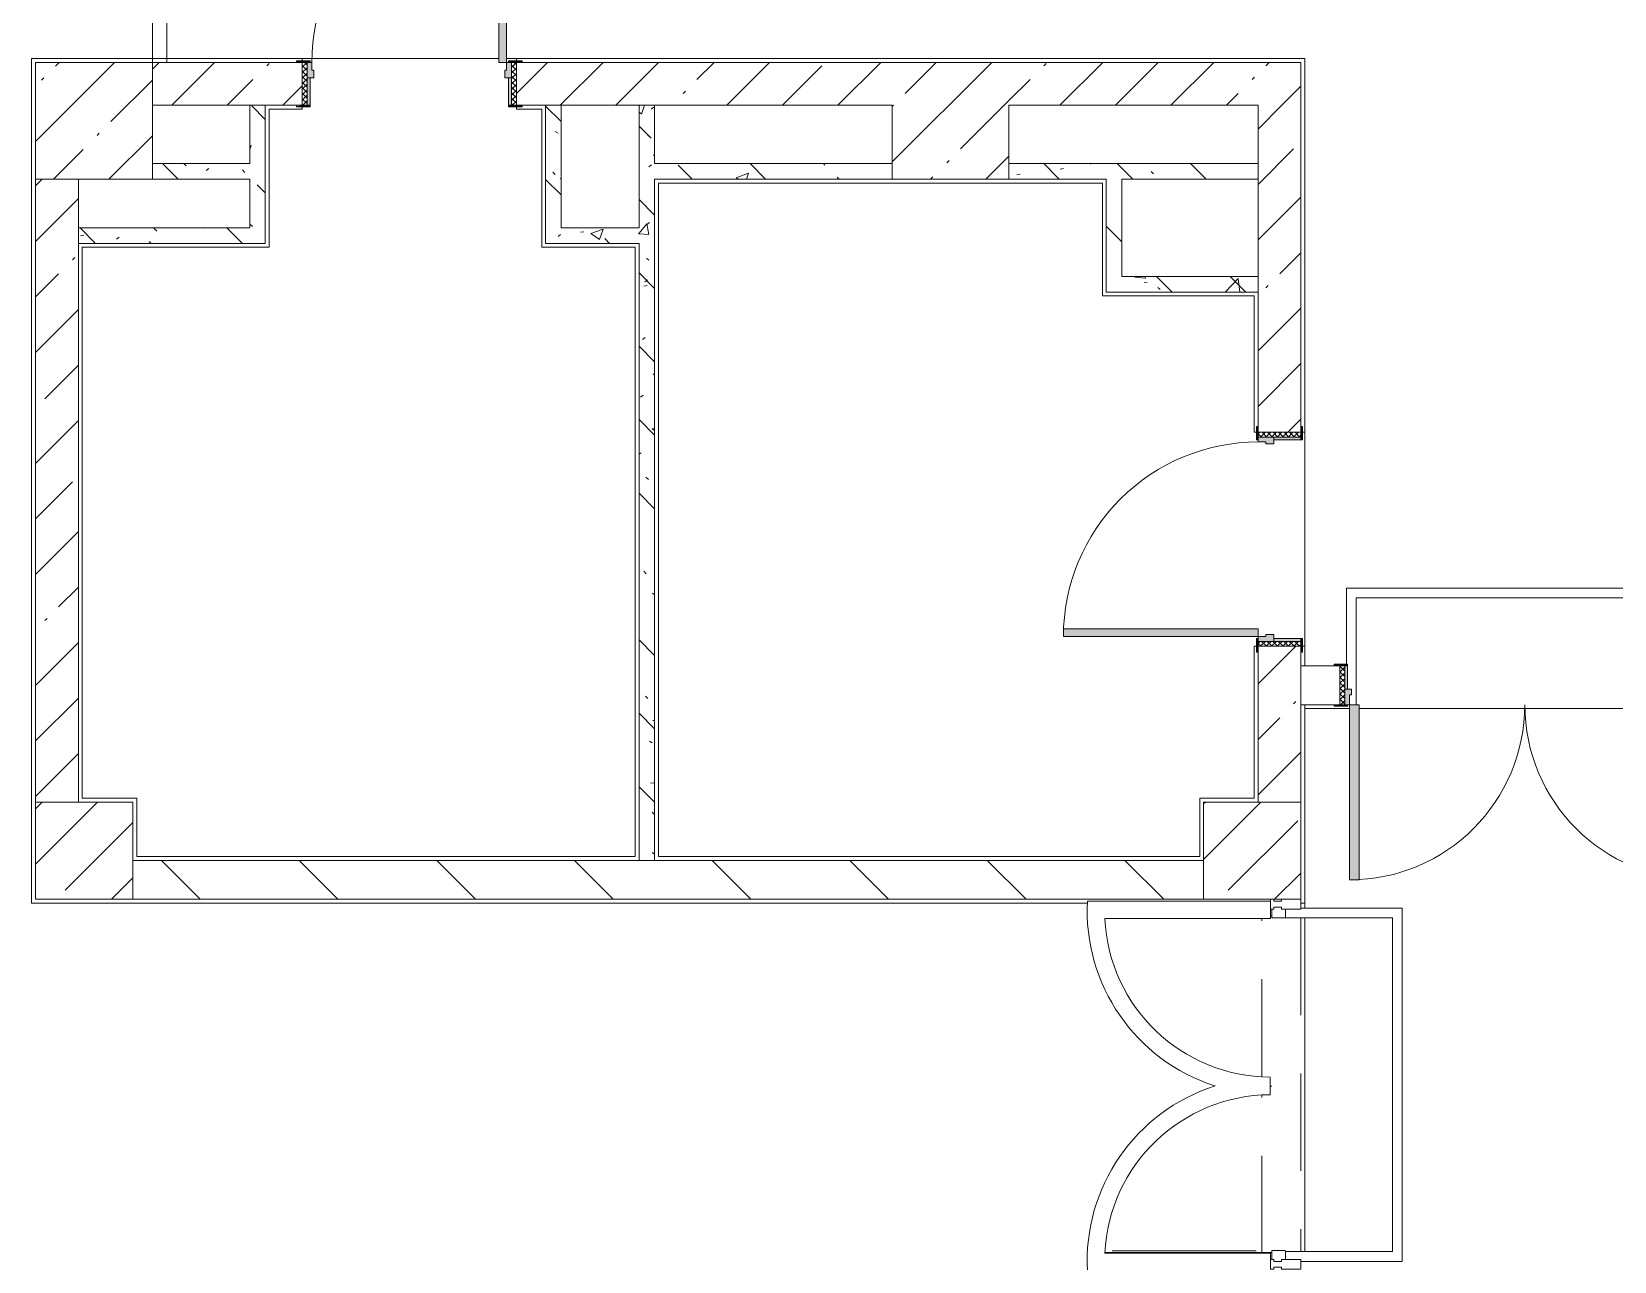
# Model space of a CAD drawing. Header units: millimetres. Extents: x 81711 to 274967, y -8553 to 29000.
# Drawn here: x 161647 to 169777, y 9040 to 15358 of the extents above; entities that cross this region are included whole.
import ezdxf

# ---------------------------------------------------------------- set-up
doc = ezdxf.new("R2010")
doc.units = ezdxf.units.MM
doc.linetypes.add('200_ШТРИХ__ш1_п0_6_', pattern=[800, 500, -300])
for name, color, linetype, lineweight, true_color in [('A-DETL-GENF-2', 7, 'Continuous', 5, 0xaaaaaa), ('A-DOOR-5', 7, 'Continuous', 5, 0xe2e2e2), ('A-DOOR-6', 7, 'Continuous', 5, 0xaaaaaa), ('A-DOOR-FRAM-3', 7, 'Continuous', 5, 0xe2e2e2), ('A-DOOR-FRAM-4', 7, 'Continuous', 5, 0xaaaaaa), ('A-FLOR-2', 7, 'Continuous', 5, 0xaaaaaa), ('I-WALL-29', 7, 'Continuous', 5, 0x787878)]:
    doc.layers.add(name, color=color, linetype=linetype, lineweight=lineweight, true_color=true_color)
for name, color, linetype, lineweight in [('A-DETL-MBND-1', 7, '200_ШТРИХ__ш1_п0_6_', 9), ('A-GLAZ-CWMG-2', 7, 'Continuous', 5), ('A-WALL', 7, 'Continuous', 9), ('I-WALL-27', 7, 'Continuous', 5), ('S-COLS-1', 7, 'Continuous', 5)]:
    doc.layers.add(name, color=color, linetype=linetype, lineweight=lineweight)
pattern_1 = [(45, (147956.67, 0), (-285.123, 285.123), []), (45, (148241.8, 0), (-285.123, 285.123), [504.031, -100.806, 16.764, -84.042])]
pattern_2 = [(135, (147956.67, 0), (-353.553, -353.553), [])]
pattern_3 = [(135, (1751.41, 174.685), (-14.14214, -14.14214), []), (225, (1751.41, 174.685), (14.14214, -14.14214), [])]
pattern_4 = [(45, (-371.384, 174.685), (-14.1421, 14.1421), []), (135, (-371.384, 174.685), (-14.1421, -14.1421), [])]
pattern_5 = [(135, (147956.67, 0), (-377.171, -377.171), [533.4, -88.9, 17.78, -88.9]), (135, (147956.67, 376.94), (-377.171, -377.171), []), (50, (147956.67, 0), (637.645, -55.787), [66.675, -733.425]), (355, (147956.7, 0), (-123.35, 668.7), [53.34, -586.74]), (100.451, (148009.8, -4.65), (514.299, 612.908), [56.665, -623.315]), (46.184, (147956.7, 177.8), (948.776, -147.15), [100.012, -1100.137]), (96.636, (148035.7, 165.5), (830.91, 865.997), [84.998, -934.973]), (351.184, (147956.7, 177.8), (830.918, 865.99), [80.01, -880.11]), (21, (148045.57, 133.35), (530.651, -357.928), [66.675, -733.425]), (326, (148045.6, 133.35), (216.308, 644.658), [53.34, -586.74]), (71.451, (148089.8, 103.5), (746.96, 286.724), [56.665, -623.315]), (37.5, (147956.67, 0), (10.8105, 295.9426), [16.764, -562.864, 16.764, -578.866, -588.962]), (37.5, (147956.67, 0), (10.8105, 295.9426), [-1175.258, 16.764, -572.198]), (7.5, (147956.67, 0), (233.869, 350.6318), [16.764, -322.834, 16.764, -549.529, -224.472]), (7.5, (147956.67, 0), (233.869, 350.6318), [-905.891, 16.764, -207.708]), (327.5, (147758.43, 0), (474.5678, -20.0513), [16.764, -205.486, 16.764, -676.656, -920.115]), (327.5, (147758.43, 0), (474.5678, -20.0513), [-915.67, 16.764, -903.351]), (317.5, (147669.53, 0), (518.452, 88.9934), [16.764, -272.161, 16.764, -443.738, -653.415]), (317.5, (147669.53, 0), (518.452, 88.9934), [-749.427, 16.764, -636.651])]

# ---------------------------------------------------------------- blocks, each defined once
blk = doc.blocks.new('BSC_Колонна _Прямоугольная - 600х600-V81-1_5_3_птичка')
at = {"layer": 'S-COLS-1'}
h = blk.add_hatch(dxfattribs=at)
h.set_pattern_fill('FP_95', color=256, style=0, pattern_type=2)
h.set_pattern_definition([(45, (-14010, -14900), (-285.123, 285.123), []), (45, (-13724.88, -14900), (-285.123, 285.123), [504.031, -100.806, 16.764, -84.042])])
h.paths.add_polyline_path([(220, -300), (300, -300), (300, 300), (-300, 300), (-300, -300), (-80, -300)])
for p, q in [((300, 300), (-300, 300)), ((-300, 300), (-300, -300)), ((300, -300), (300, 300)), ((-300, -300), (300, -300))]:
    blk.add_line(p, q, dxfattribs=at)
blk = doc.blocks.new('Дверь_Витражная_остекление_ - ДВН_CОШ в витраже-31920700-1_5_3_птичка')
at = {"layer": 'A-DETL-GENF-2'}
for p, q in [((-855, 60), (-855, -10)), ((855, 60), (855, -10)), ((-865, -10), (-900, -10)), ((-865, -10), (-900, -10)), ((-855, -10), (-900, -10)), ((-865, -17), (-865, -10)), ((-865, -17), (-865, -10)), ((855, -10), (900, -10)), ((865, -10), (900, -10)), ((865, -867), (865, -10)), ((865, -10), (865, -867)), ((900, -10), (865, -10)), ((856, -830), (856, -90))]:
    blk.add_line(p, q, dxfattribs=at)
at = {"layer": 'A-DOOR-6'}
for centre, radius, start, end in [((-910, -10), 920, 359.49349, 0), ((910, -10), 900, 180, 180.51777)]:
    blk.add_arc(centre, radius, start, end, dxfattribs=at)
blk = doc.blocks.new('Прямоугольный импост - Импост структурный с накладкой - 160мм Темный-31915521-1_5_3_птичка')
at = {"layer": 'A-GLAZ-CWMG-2'}
for p, q in [((-25, 17), (25, 17)), ((-15, 0), (-25, 0)), ((-15, -40), (-15, 0)), ((25, 0), (15, 0)), ((15, 0), (15, -40)), ((25, 17), (25, 0)), ((-25, -40), (-15, -40)), ((15, -40), (25, -40)), ((25, -40), (25, -140)), ((25, -140), (-25, -140))]:
    blk.add_line(p, q, dxfattribs=at)
blk = doc.blocks.new('Прямоугольный импост - Импост структурный с накладкой - 160мм Темный-30755591-1_5_3_птичка')
at = {"layer": 'A-GLAZ-CWMG-2'}
for p, q in [((-25, 0), (-25, 17)), ((-25, 17), (25, 17)), ((-15, 0), (-25, 0)), ((-15, -40), (-15, 0)), ((25, 0), (15, 0)), ((15, 0), (15, -40)), ((25, 17), (25, 0)), ((-25, -140), (-25, -40)), ((-25, -40), (-15, -40)), ((15, -40), (25, -40)), ((25, -40), (25, -140)), ((25, -140), (-25, -140))]:
    blk.add_line(p, q, dxfattribs=at)
blk = doc.blocks.new('110_Дверь_СКБ_1Ст_Внутренняя1 - Д-13 1100x2100h_кладовая-33288301-1_5_3_птичка')
at = {"layer": 'A-DOOR-5'}
h = blk.add_hatch(color=256, dxfattribs=at)
h.paths.add_polyline_path([(533.2, 30), (537.5, 30), (537.5, 110), (512.5, 110), (512.5, 70), (502.5, 70), (502.5, 30), (522.5, 30)])
h.paths.add_polyline_path([(-512.5, 30), (-477.5, 30), (-477.5, 70), (-487.5, 70), (-487.5, 110), (-512.5, 110)])
at = {"layer": 'A-DOOR-6'}
h = blk.add_hatch(dxfattribs=at)
h.set_pattern_fill('FP_131', color=256, style=0, pattern_type=2)
h.set_pattern_definition(pattern_3)
h.paths.add_polyline_path([(537.5, -110), (562.5, -110), (562.5, 110), (537.5, 110), (537.5, 6.5)])
at = {"layer": 'A-DOOR-FRAM-3'}
for points in [[(472.5, 110), (512.5, 110), (512.5, 1110), (472.5, 1110), (472.5, 130)], [(-512.5, 110), (-497.5, 110), (-497.5, 118), (-567.5, 118), (-567.5, 110), (-537.5, 110)], [(562.5, 110), (592.5, 110), (592.5, 118), (522.5, 118), (522.5, 110), (546.8, 110)], [(-497.5, -110), (-497.5, 30), (-512.5, 30), (-512.5, -110)], [(537.5, -110), (533.2, 30), (522.5, 30), (522.5, -110)], [(-497.5, -118), (-497.5, -110), (-567.5, -114), (-567.5, -118), (-537.5, -118)], [(581.8, -118), (592.5, -118), (592.5, -110), (522.5, -110), (522.5, -118), (562.5, -118)]]:
    blk.add_hatch(color=256, dxfattribs=at).paths.add_polyline_path(points)
at = {"layer": 'A-DOOR-FRAM-4'}
h = blk.add_hatch(dxfattribs=at)
h.set_pattern_fill('FP_132', color=256, style=0, pattern_type=2)
h.set_pattern_definition(pattern_4)
h.paths.add_polyline_path([(-512.5, -110), (-512.5, 110), (-537.5, 110), (-537.5, -110)])
at = {"layer": 'A-DOOR-6'}
for p, q in [((512.5, 1110), (472.5, 1110)), ((472.5, 1110), (472.5, 110)), ((512.5, 110), (512.5, 1110)), ((472.5, 110), (512.5, 110))]:
    blk.add_line(p, q, dxfattribs=at)
blk.add_arc((512.5, 110), 1000, 90, 180, dxfattribs=at)
at = {"layer": 'A-DOOR-FRAM-4'}
for p, q in [((-497.5, 118), (-567.5, 118)), ((-567.5, 118), (-567.5, 110)), ((-567.5, 110), (-497.5, 110)), ((-512.5, 110), (-537.5, 110)), ((-537.5, 110), (-537.5, -110)), ((-487.5, 110), (-512.5, 110)), ((-512.5, 110), (-512.5, 30)), ((-512.5, -110), (-512.5, 110)), ((-497.5, 110), (-512.5, 110)), ((-512.5, 110), (-512.5, 109)), ((-512.5, 109), (-497.5, 109)), ((-497.5, 110), (-497.5, 118)), ((-497.5, 109), (-497.5, 110)), ((-487.5, 70), (-487.5, 110)), ((512.5, 110), (512.5, 70)), ((537.5, 110), (512.5, 110)), ((592.5, 118), (522.5, 118)), ((522.5, 118), (522.5, 110)), ((537.5, 110), (522.5, 110)), ((522.5, 110), (522.5, 109)), ((522.5, 110), (592.5, 110)), ((522.5, 109), (537.5, 109)), ((537.5, 30), (537.5, 110)), ((562.5, 110), (537.5, 110)), ((537.5, 110), (537.5, -110)), ((537.5, 109), (537.5, 110)), ((562.5, -110), (562.5, 110)), ((592.5, 110), (592.5, 118)), ((-512.5, 30), (-477.5, 30)), ((-497.5, 30), (-512.5, 30)), ((-512.5, 30), (-512.5, -110)), ((-497.5, -110), (-497.5, 30)), ((-477.5, 70), (-487.5, 70)), ((-477.5, 30), (-477.5, 70)), ((512.5, 70), (502.5, 70)), ((502.5, 70), (502.5, 30)), ((502.5, 30), (537.5, 30)), ((537.5, 30), (522.5, 30)), ((522.5, 30), (522.5, -110)), ((537.5, -110), (537.5, 30)), ((-497.5, -110), (-567.5, -110)), ((-567.5, -110), (-567.5, -118)), ((-567.5, -118), (-497.5, -118)), ((-537.5, -110), (-512.5, -110)), ((-512.5, -110), (-497.5, -110)), ((-497.5, -118), (-497.5, -110)), ((522.5, -110), (537.5, -110)), ((592.5, -110), (522.5, -110)), ((522.5, -110), (522.5, -118)), ((522.5, -118), (592.5, -118)), ((537.5, -110), (562.5, -110)), ((592.5, -118), (592.5, -110))]:
    blk.add_line(p, q, dxfattribs=at)
blk = doc.blocks.new('DOR__перегородка__Прямоугольная - ТП-2_ Вн_ДПГ_9480х4200h_2-23998078-1_5_3_птичка')
at = {"layer": 'A-DOOR-6'}
for p, q in [((0, 0), (2650, 0)), ((3250, 0), (6400, 0)), ((7000, 0), (9480, 0)), ((0, -75), (1987.4, -75)), ((2137.4, -75), (4324.5, -75)), ((4474.5, -75), (4486.7, -75)), ((4636.7, -75), (6823.8, -75)), ((6973.8, -75), (6985, -75)), ((7135, -75), (9323.2, -75)), ((9105.2, -200.9), (9105.2, -75)), ((9180.2, -157.6), (9180.2, -75)), ((9255.2, -114.3), (9255.2, -75)), ((9473.2, -75), (9480, -75)), ((9330.2, -1474.2), (9330.2, -157.6)), ((9405.2, -1474.2), (9405.2, -114.3)), ((9255.2, -1474.2), (9255.2, -200.9)), ((9105.2, -1474.2), (9105.2, -287.5)), ((9180.2, -1474.2), (9180.2, -244.2)), ((9480, -1474.2), (9480, -450)), ((9105.2, -1474.2), (9480, -1474.2))]:
    blk.add_line(p, q, dxfattribs=at)
at = {"layer": 'A-DOOR-FRAM-4'}
for p, q in [((2019.1, -6.7), (1981.6, -71.7)), ((1981.6, -71.7), (3193.9, -771.8)), ((3231.5, -706.9), (2019.1, -6.7)), ((4442.7, -6.7), (3230.4, -706.9)), ((3267.9, -771.8), (4480.3, -71.7)), ((4480.3, -71.7), (4442.7, -6.7)), ((4518.4, -6.7), (4480.9, -71.7)), ((4480.9, -71.7), (5693.3, -771.8)), ((5730.8, -706.9), (4518.4, -6.7)), ((6942.1, -6.7), (5729.7, -706.9)), ((5767.3, -771.8), (6979.6, -71.7)), ((6979.6, -71.7), (6942.1, -6.7)), ((7016.7, -6.7), (6979.2, -71.7)), ((6979.2, -71.7), (8191.6, -771.8)), ((8229.1, -706.9), (7016.7, -6.7)), ((9441.4, -6.7), (8229.1, -706.9)), ((8266.6, -771.8), (9478.9, -71.7)), ((9478.9, -71.7), (9441.4, -6.7)), ((3193.9, -771.8), (3231.5, -706.9)), ((3230.4, -706.9), (3267.9, -771.8)), ((5693.3, -771.8), (5730.8, -706.9)), ((5729.7, -706.9), (5767.3, -771.8)), ((8191.6, -771.8), (8229.1, -706.9)), ((8229.1, -706.9), (8266.6, -771.8))]:
    blk.add_line(p, q, dxfattribs=at)
blk = doc.blocks.new('110_Дверь_СКБ_1Ст_Внутренняя1 - Д-4к_п__1100x2100h_Артистические EI30-23985503-1_5_3_птичка')
at = {"layer": 'A-DOOR-5'}
h = blk.add_hatch(color=256, dxfattribs=at)
h.paths.add_polyline_path([(-512.5, 30), (-477.5, 30), (-477.5, 70), (-487.5, 70), (-487.5, 110), (-512.5, 110)])
h.paths.add_polyline_path([(502.5, 54), (502.5, 30), (537.5, 30), (537.5, 110), (512.5, 110), (508.7, 70), (502.5, 70), (502.5, 63.1)])
at = {"layer": 'A-DOOR-6'}
h = blk.add_hatch(dxfattribs=at)
h.set_pattern_fill('FP_131', color=256, style=0, pattern_type=2)
h.set_pattern_definition(pattern_3)
h.paths.add_polyline_path([(537.5, 102.1), (537.5, -110), (562.5, -110), (562.5, 110), (537.5, 110)])
at = {"layer": 'A-DOOR-FRAM-3'}
for points in [[(-487.5, 748.9), (-487.5, 110), (-447.5, 110), (-447.5, 1110), (-487.5, 1110)], [(-567.5, 117), (-567.5, 110), (-497.5, 110), (-497.5, 118), (-567.5, 118)], [(522.5, 118), (522.5, 110), (592.5, 110), (592.5, 118), (537.5, 118)], [(-512.5, -110), (-497.5, -110), (-497.5, 30), (-512.5, 30)], [(522.5, -110), (537.5, -110), (537.5, 30), (522.5, 30)], [(-567.5, -118), (-497.5, -118), (-497.5, -110), (-567.5, -110)], [(522.5, -110), (522.5, -118), (592.5, -118), (592.5, -110), (537.5, -110)]]:
    blk.add_hatch(color=256, dxfattribs=at).paths.add_polyline_path(points)
at = {"layer": 'A-DOOR-FRAM-4'}
h = blk.add_hatch(dxfattribs=at)
h.set_pattern_fill('FP_132', color=256, style=0, pattern_type=2)
h.set_pattern_definition(pattern_4)
h.paths.add_polyline_path([(-537.5, -110), (-512.5, -110), (-512.5, 110), (-537.5, 110)])
at = {"layer": 'A-DOOR-6'}
for p, q in [((-487.5, 1110), (-487.5, 110)), ((-447.5, 1110), (-487.5, 1110)), ((-447.5, 110), (-447.5, 1110)), ((-487.5, 110), (-447.5, 110))]:
    blk.add_line(p, q, dxfattribs=at)
blk.add_arc((-487.5, 110), 1000, 360, 90, dxfattribs=at)
at = {"layer": 'A-DOOR-FRAM-4'}
for p, q in [((-497.5, 118), (-567.5, 118)), ((-567.5, 118), (-567.5, 110)), ((-567.5, 110), (-497.5, 110)), ((-512.5, 110), (-537.5, 110)), ((-537.5, 110), (-537.5, -110)), ((-487.5, 110), (-512.5, 110)), ((-512.5, 110), (-512.5, 30)), ((-512.5, -110), (-512.5, 110)), ((-497.5, 110), (-512.5, 110)), ((-512.5, 110), (-512.5, 109)), ((-512.5, 109), (-497.5, 109)), ((-497.5, 110), (-497.5, 118)), ((-497.5, 109), (-497.5, 110)), ((-487.5, 70), (-487.5, 110)), ((512.5, 110), (512.5, 70)), ((537.5, 110), (512.5, 110)), ((592.5, 118), (522.5, 118)), ((522.5, 118), (522.5, 110)), ((537.5, 110), (522.5, 110)), ((522.5, 110), (522.5, 109)), ((522.5, 110), (592.5, 110)), ((522.5, 109), (537.5, 109)), ((537.5, 30), (537.5, 110)), ((562.5, 110), (537.5, 110)), ((537.5, 110), (537.5, -110)), ((537.5, 109), (537.5, 110)), ((562.5, -110), (562.5, 110)), ((592.5, 110), (592.5, 118)), ((-512.5, 30), (-477.5, 30)), ((-497.5, 30), (-512.5, 30)), ((-512.5, 30), (-512.5, -110)), ((-497.5, -110), (-497.5, 30)), ((-477.5, 70), (-487.5, 70)), ((-477.5, 30), (-477.5, 70)), ((512.5, 70), (502.5, 70)), ((502.5, 70), (502.5, 30)), ((502.5, 30), (537.5, 30)), ((537.5, 30), (522.5, 30)), ((522.5, 30), (522.5, -110)), ((537.5, -110), (537.5, 30)), ((-497.5, -110), (-567.5, -110)), ((-567.5, -110), (-567.5, -118)), ((-567.5, -118), (-497.5, -118)), ((-537.5, -110), (-512.5, -110)), ((-512.5, -110), (-497.5, -110)), ((-497.5, -118), (-497.5, -110)), ((522.5, -110), (537.5, -110)), ((592.5, -110), (522.5, -110)), ((522.5, -110), (522.5, -118)), ((522.5, -118), (592.5, -118)), ((537.5, -110), (562.5, -110)), ((592.5, -118), (592.5, -110))]:
    blk.add_line(p, q, dxfattribs=at)
blk = doc.blocks.new('BSC_Колонна _Прямоугольная - 500х500-V140-1_5_3_птичка')
at = {"layer": 'S-COLS-1'}
h = blk.add_hatch(dxfattribs=at)
h.set_pattern_fill('FP_136', color=256, style=0, pattern_type=2)
h.set_pattern_definition([(45, (-19960, -11150), (-285.123, 285.123), []), (45, (-19674.88, -11150), (-285.123, 285.123), [504.031, -100.806, 16.764, -84.042])])
h.paths.add_polyline_path([(250, -250), (250, 250), (-250, 250), (-250, -250)])
for p, q in [((250, 250), (-250, 250)), ((-250, 250), (-250, -250)), ((250, -250), (250, 250)), ((-250, -250), (250, -250))]:
    blk.add_line(p, q, dxfattribs=at)
blk = doc.blocks.new('110_Дверь_СКБ_2Ст - Д-10 1800x2100h_Актовый зал EI30-23435156-1_5_3_птичка')
at = {"layer": 'A-DOOR-5'}
for points in [[(-887.5, 1000), (-887.5, 100), (-837.5, 100), (-837.5, 1000)], [(862.5, 1000), (862.5, 100), (912.5, 100), (912.5, 1000)]]:
    blk.add_hatch(color=256, dxfattribs=at).paths.add_polyline_path(points)
h = blk.add_hatch(color=256, dxfattribs=at)
h.paths.add_polyline_path([(937.5, 100), (912.5, 100), (912.5, 50), (902.5, 50), (902.5, 20), (937.5, 20)])
h.paths.add_polyline_path([(-887.5, 100), (-912.5, 100), (-912.5, 20), (-877.5, 20), (-882.7, 50), (-887.5, 50)])
at = {"layer": 'A-DOOR-6'}
h = blk.add_hatch(dxfattribs=at)
h.set_pattern_fill('FP_147', color=256, style=0, pattern_type=2)
h.set_pattern_definition([(135, (1351.41, 164.685), (-14.1421, -14.1421), []), (225, (1351.41, 164.685), (14.1421, -14.1421), [])])
h.paths.add_polyline_path([(962.5, 100), (937.5, 100), (937.5, -100), (962.5, -100)])
at = {"layer": 'A-DOOR-FRAM-3'}
for points in [[(-937.5, 108), (-967.5, 108), (-967.5, 100), (-897.5, 100), (-897.5, 108), (-916.5, 108)], [(962.5, 108), (922.5, 108), (927.9, 100), (992.5, 100), (992.5, 108)], [(-897.5, 20), (-912.5, 20), (-912.5, -100), (-897.5, -100)], [(927.9, 20), (922.5, 20), (927.9, -100), (937.5, -100), (937.5, 20)], [(-897.5, -100), (-967.5, -100), (-967.5, -108), (-897.5, -108)], [(922.5, -100), (927.9, -108), (992.5, -108), (992.5, -100), (927.9, -100)]]:
    blk.add_hatch(color=256, dxfattribs=at).paths.add_polyline_path(points)
at = {"layer": 'A-DOOR-FRAM-4'}
h = blk.add_hatch(dxfattribs=at)
h.set_pattern_fill('FP_148', color=256, style=0, pattern_type=2)
h.set_pattern_definition([(45, (-771.384, 164.685), (-14.1421, 14.1421), []), (135, (-771.384, 164.685), (-14.1421, -14.1421), [])])
h.paths.add_polyline_path([(-937.5, 100), (-937.5, -100), (-912.5, -100), (-912.5, 100)])
at = {"layer": 'A-DOOR-6'}
for p, q in [((-887.5, 1000), (-887.5, 100)), ((-837.5, 1000), (-887.5, 1000)), ((-837.5, 100), (-837.5, 1000)), ((912.5, 1000), (862.5, 1000)), ((862.5, 1000), (862.5, 100)), ((912.5, 100), (912.5, 1000)), ((-887.5, 100), (-837.5, 100)), ((862.5, 100), (912.5, 100))]:
    blk.add_line(p, q, dxfattribs=at)
for centre, start, end in [((-887.5, 100), 0, 90), ((912.5, 100), 90, 180)]:
    blk.add_arc(centre, 900, start, end, dxfattribs=at)
at = {"layer": 'A-DOOR-FRAM-4'}
for p, q in [((-897.5, 108), (-967.5, 108)), ((-967.5, 108), (-967.5, 100)), ((-967.5, 100), (-897.5, 100)), ((-912.5, 100), (-937.5, 100)), ((-937.5, 100), (-937.5, -100)), ((-887.5, 100), (-912.5, 100)), ((-912.5, 100), (-912.5, 20)), ((-912.5, -100), (-912.5, 100)), ((-897.5, 100), (-897.5, 108)), ((-887.5, 50), (-887.5, 100)), ((912.5, 100), (912.5, 50)), ((937.5, 100), (912.5, 100)), ((992.5, 108), (922.5, 108)), ((922.5, 108), (922.5, 100)), ((922.5, 100), (992.5, 100)), ((937.5, 20), (937.5, 100)), ((962.5, 100), (937.5, 100)), ((937.5, 100), (937.5, -100)), ((962.5, -100), (962.5, 100)), ((992.5, 100), (992.5, 108)), ((-912.5, 20), (-877.5, 20)), ((-897.5, 20), (-912.5, 20)), ((-912.5, 20), (-912.5, -100)), ((-897.5, -100), (-897.5, 20)), ((-877.5, 50), (-887.5, 50)), ((-877.5, 20), (-877.5, 50)), ((912.5, 50), (902.5, 50)), ((902.5, 50), (902.5, 20)), ((902.5, 20), (937.5, 20)), ((937.5, 20), (922.5, 20)), ((922.5, 20), (922.5, -100)), ((937.5, -100), (937.5, 20)), ((-897.5, -100), (-967.5, -100)), ((-967.5, -100), (-967.5, -108)), ((-967.5, -108), (-897.5, -108)), ((-937.5, -100), (-912.5, -100)), ((-912.5, -100), (-897.5, -100)), ((-897.5, -108), (-897.5, -100)), ((922.5, -100), (937.5, -100)), ((992.5, -100), (922.5, -100)), ((922.5, -100), (922.5, -108)), ((922.5, -108), (992.5, -108)), ((937.5, -100), (962.5, -100)), ((992.5, -108), (992.5, -100))]:
    blk.add_line(p, q, dxfattribs=at)
blk = doc.blocks.new('BSC_Колонна _Прямоугольная - 500х500-V169-1_5_3_птичка')
at = {"layer": 'S-COLS-1'}
h = blk.add_hatch(dxfattribs=at)
h.set_pattern_fill('FP_157', color=256, style=0, pattern_type=2)
h.set_pattern_definition([(45, (-13960, -11150), (-285.123, 285.123), []), (45, (-13674.88, -11150), (-285.123, 285.123), [504.031, -100.806, 16.764, -84.042])])
h.paths.add_polyline_path([(-250, -250), (250, -250), (250, 250), (-250, 247.8), (-250, -206.3)])
for p, q in [((250, 250), (-250, 250)), ((-250, 250), (-250, -250)), ((250, -250), (250, 250)), ((-250, -250), (250, -250))]:
    blk.add_line(p, q, dxfattribs=at)
blk = doc.blocks.new('BSC_Колонна _Прямоугольная - 500х500-V188-1_5_3_птичка')
at = {"layer": 'S-COLS-1'}
for p, q in [((250, 250), (-250, 250)), ((-250, 250), (-250, -250)), ((250, -250), (250, 250)), ((-250, -250), (250, -250))]:
    blk.add_line(p, q, dxfattribs=at)
blk = doc.blocks.new('Прямоугольный импост - Импост структурный с накладкой - 160мм-31915517-1_5_3_птичка')
at = {"layer": 'A-GLAZ-CWMG-2'}
for p, q in [((0, 17), (-50, 17)), ((-50, 17), (-50, 0)), ((-50, 0), (-40, 0)), ((-40, 0), (-40, -40)), ((-10, -40), (-10, 0)), ((-10, 0), (0, 0)), ((-40, -40), (-50, -40)), ((-50, -40), (-50, -140)), ((0, -40), (-10, -40)), ((-50, -140), (0, -140))]:
    blk.add_line(p, q, dxfattribs=at)

msp = doc.modelspace()

# ---------------------------------------------------------------- hatches: boundary and pattern name
at = {"layer": 'I-WALL-27'}
h = msp.add_hatch(dxfattribs=at)
h.set_pattern_fill('FP_74', color=256, style=0, pattern_type=2)
h.set_pattern_definition(pattern_1)
h.paths.add_polyline_path([(164166.7, 14980), (166066.9, 14980), (166066.9, 15200), (164136.7, 15200), (164136.7, 14980), (164154.7, 14980)])
h.paths.add_polyline_path([(167946.7, 14980), (168166.7, 14980), (168166.7, 15200), (166666.9, 15200), (166666.9, 14980), (167307.8, 14980)])
h.paths.add_polyline_path([(162766.7, 14980), (163036.7, 14980), (163036.7, 15200), (162266.7, 15200), (162266.7, 14980), (162286.7, 14980)])
h = msp.add_hatch(dxfattribs=at)
h.set_pattern_fill('FP_74', color=256, style=0, pattern_type=2)
h.set_pattern_definition(pattern_1)
h.paths.add_polyline_path([(167946.7, 11400), (168166.7, 11400), (168166.7, 12200), (167946.7, 12200), (167946.7, 11452.4)])
h.paths.add_polyline_path([(168166.7, 13300), (168166.7, 14980), (167946.7, 14980), (167946.7, 13300)])
h = msp.add_hatch(dxfattribs=at)
h.set_pattern_fill('FP_74', color=256, style=0, pattern_type=2)
h.set_pattern_definition(pattern_1)
h.paths.add_polyline_path([(161666.7, 11400), (161886.7, 11400), (161886.7, 14600), (161666.7, 14600), (161666.7, 11420)])
h = msp.add_hatch(dxfattribs=at)
h.set_pattern_fill('FP_104', color=256, style=0, pattern_type=2)
h.set_pattern_definition(pattern_2)
h.paths.add_polyline_path([(170296.7, 11900), (170546.7, 11900), (170546.7, 12100), (170266.7, 12100), (170266.7, 11900)])
h.paths.add_polyline_path([(168186.7, 11900), (168366.7, 11900), (168366.7, 12100), (168166.7, 12100), (168166.7, 11900)])
h = msp.add_hatch(dxfattribs=at)
h.set_pattern_fill('FP_104', color=256, style=0, pattern_type=2)
h.set_pattern_definition(pattern_2)
h.paths.add_polyline_path([(162166.7, 10900), (167666.7, 10900), (167666.7, 11100), (162166.7, 11100), (162166.7, 10994)])
at = {"layer": 'I-WALL-29'}
h = msp.add_hatch(dxfattribs=at)
h.set_pattern_fill('FP_103', color=256, style=0, pattern_type=2)
h.set_pattern_definition(pattern_5)
h.paths.add_polyline_path([(162846.7, 14350), (162846.7, 14980), (162766.7, 14976), (162766.7, 14350)])
h = msp.add_hatch(dxfattribs=at)
h.set_pattern_fill('FP_103', color=256, style=0, pattern_type=2)
h.set_pattern_definition(pattern_5)
h.paths.add_polyline_path([(164286.7, 14350), (164366.7, 14350), (164366.7, 14980), (164286.7, 14980), (164286.7, 14960)])
h = msp.add_hatch(dxfattribs=at)
h.set_pattern_fill('FP_103', color=256, style=0, pattern_type=2)
h.set_pattern_definition(pattern_5)
h.paths.add_polyline_path([(164846.7, 11100), (164846.7, 14980), (164766.7, 14980), (164766.7, 11100)])
h = msp.add_hatch(dxfattribs=at)
h.set_pattern_fill('FP_103', color=256, style=0, pattern_type=2)
h.set_pattern_definition(pattern_5)
h.paths.add_polyline_path([(162766.7, 14600), (162766.7, 14680), (162266.7, 14680), (162266.7, 14600)])
h = msp.add_hatch(dxfattribs=at)
h.set_pattern_fill('FP_103', color=256, style=0, pattern_type=2)
h.set_pattern_definition(pattern_5)
h.paths.add_polyline_path([(164846.7, 14600), (166066.7, 14600), (166066.7, 14680), (164846.7, 14680)])
h = msp.add_hatch(dxfattribs=at)
h.set_pattern_fill('FP_103', color=256, style=0, pattern_type=2)
h.set_pattern_definition(pattern_5)
h.paths.add_polyline_path([(167166.7, 14600), (167946.7, 14600), (167946.7, 14680), (166666.9, 14680), (166666.9, 14600), (167146.7, 14600)])
h = msp.add_hatch(dxfattribs=at)
h.set_pattern_fill('FP_103', color=256, style=0, pattern_type=2)
h.set_pattern_definition(pattern_5)
h.paths.add_polyline_path([(167246.7, 14020), (167246.7, 14600), (167166.7, 14600), (167166.7, 14020)])
h = msp.add_hatch(dxfattribs=at)
h.set_pattern_fill('FP_103', color=256, style=0, pattern_type=2)
h.set_pattern_definition(pattern_5)
h.paths.add_polyline_path([(162266.7, 14270), (162846.7, 14270), (162846.7, 14350), (161886.7, 14350), (161886.7, 14270), (162186.7, 14270)])
h = msp.add_hatch(dxfattribs=at)
h.set_pattern_fill('FP_103', color=256, style=0, pattern_type=2)
h.set_pattern_definition(pattern_5)
h.paths.add_polyline_path([(164366.7, 14270), (164766.7, 14270), (164766.7, 14350), (164286.7, 14350), (164286.7, 14270), (164294.9, 14270)])
h = msp.add_hatch(dxfattribs=at)
h.set_pattern_fill('FP_103', color=256, style=0, pattern_type=2)
h.set_pattern_definition(pattern_5)
h.paths.add_polyline_path([(167946.7, 14020), (167946.7, 14100), (167246.7, 14100), (167246.7, 14020), (167926.7, 14020)])
at = {"layer": 'S-COLS-1'}
h = msp.add_hatch(dxfattribs=at)
h.set_pattern_fill('FP_74', color=256, style=0, pattern_type=2)
h.set_pattern_definition(pattern_1)
h.paths.add_polyline_path([(166066.9, 14600), (166666.9, 14600), (166666.9, 15200), (166066.9, 15200), (166066.9, 14980)])

# ---------------------------------------------------------------- linework, layer by layer
at = {"layer": 'A-DETL-MBND-1'}
for p, q in [((167966.7, 9989), (167966.7, 10801.3)), ((168166.7, 10805.2), (168166.7, 9090)), ((167966.7, 9081.3), (167966.7, 9893.6))]:
    msp.add_line(p, q, dxfattribs=at)
at = {"layer": 'A-FLOR-2'}
for p, q in [((161646.7, 10880), (161646.7, 15220)), ((161646.7, 15220), (164046.7, 15220)), ((163036.7, 15220), (163036.7, 15208)), ((164086.7, 15220), (168186.7, 15220)), ((164136.7, 15208), (164136.7, 15220)), ((168186.7, 15220), (168186.7, 12100)), ((163036.7, 14960), (162866.7, 14960)), ((162866.7, 14960), (162866.7, 14250)), ((163036.7, 14972), (163036.7, 14960)), ((164136.7, 14960), (164136.7, 14972)), ((164266.7, 14960), (164136.7, 14960)), ((164266.7, 14250), (164266.7, 14960)), ((167146.7, 14580), (164866.7, 14580)), ((164866.7, 14580), (164866.7, 11120)), ((167146.7, 14000), (167146.7, 14580)), ((162866.7, 14250), (161906.7, 14250)), ((161906.7, 14250), (161906.7, 11420)), ((164746.7, 14250), (164266.7, 14250)), ((164746.7, 11120), (164746.7, 14250)), ((167926.7, 14000), (167146.7, 14000)), ((167926.7, 13300), (167926.7, 14000)), ((167938.7, 13300), (167926.7, 13300)), ((168186.7, 13300), (168174.7, 13300)), ((168401.3, 12498.9), (168401.3, 12108)), ((170216.5, 12498.9), (168401.3, 12498.9)), ((168451.3, 11900), (168451.3, 12448.9)), ((168451.3, 12448.9), (170166.5, 12448.9)), ((167926.7, 11420), (167926.7, 12200)), ((167926.7, 12200), (167938.7, 12200)), ((168174.7, 12200), (168186.7, 12200)), ((168186.7, 10855.2), (168186.7, 11900)), ((168416.7, 11880), (168186.7, 11880)), ((168406.7, 11898.9), (168416.7, 11898.9)), ((170166.7, 11880), (168466.7, 11880)), ((161906.7, 11420), (162186.7, 11420)), ((162186.7, 11420), (162186.7, 11120)), ((167646.7, 11120), (167646.7, 11420)), ((167646.7, 11420), (167926.7, 11420)), ((162186.7, 11120), (164746.7, 11120)), ((164866.7, 11120), (167646.7, 11120)), ((167069.9, 10880), (161646.7, 10880)), ((168009.9, 10891.3), (167069.9, 10891.3)), ((168009.9, 10801.3), (168009.9, 10850)), ((168086.9, 10850), (168086.9, 10805.2)), ((168186.7, 10880), (168166.9, 10880)), ((168686.9, 10855.2), (168166.9, 10855.2)), ((168686.9, 9040), (168686.9, 10855.2)), ((167159.5, 10801.3), (168009.9, 10801.3)), ((168086.9, 10805.2), (168636.9, 10805.2)), ((168186.7, 10805.2), (168186.7, 9090)), ((168636.9, 10805.2), (168636.9, 9090)), ((168008.9, 9896.3), (168008.9, 9986.3)), ((168009.9, 9081.3), (167159.5, 9081.3)), ((168009.9, 9050), (168009.9, 9081.3)), ((168636.9, 9090), (168086.9, 9090)), ((168086.9, 9090), (168086.9, 9050)), ((168166.9, 9040), (168686.9, 9040))]:
    msp.add_line(p, q, dxfattribs=at)
for centre, radius, start, end in [((168013.6, 10841.3), 945, 176.96706, 252.24721), ((168013.6, 10841.3), 855, 182.68148, 269.68791), ((168013.6, 9041.3), 945, 107.75279, 183.03294), ((168013.6, 9041.3), 855, 90.31209, 177.31852)]:
    msp.add_arc(centre, radius, start, end, dxfattribs=at)
at = {"layer": 'A-WALL'}
for p, q in [((162846.7, 14980), (162766.7, 14980)), ((164366.7, 14980), (164286.7, 14980)), ((164846.7, 14980), (164766.7, 14980)), ((167946.7, 14600), (167946.7, 14680)), ((161886.7, 14350), (161886.7, 14270)), ((167946.7, 14020), (167946.7, 14100)), ((168166.7, 12100), (168166.7, 11900)), ((164766.7, 11100), (164846.7, 11100))]:
    msp.add_line(p, q, dxfattribs=at)
at = {"layer": 'I-WALL-27'}
for p, q in [((163006.7, 15200), (162266.7, 15200)), ((166066.9, 15200), (164166.7, 15200)), ((168166.7, 15200), (166666.9, 15200)), ((168166.7, 13330), (168166.7, 15200)), ((162266.7, 14980), (162766.7, 14980)), ((162766.7, 14980), (162766.7, 14680)), ((162846.7, 14270), (162846.7, 14980)), ((162846.7, 14980), (163006.7, 14980)), ((164166.7, 14980), (164286.7, 14980)), ((164286.7, 14980), (164286.7, 14270)), ((164366.7, 14350), (164366.7, 14980)), ((164366.7, 14980), (164766.7, 14980)), ((164766.7, 14980), (164766.7, 14350)), ((164846.7, 14680), (164846.7, 14980)), ((164846.7, 14980), (166066.9, 14980)), ((166666.9, 14980), (167946.7, 14980)), ((167946.7, 14980), (167946.7, 14680)), ((162766.7, 14680), (162266.7, 14680)), ((166066.7, 14680), (164846.7, 14680)), ((166066.7, 14600), (166066.7, 14680)), ((167946.7, 14680), (166666.9, 14680)), ((166666.9, 14680), (166666.9, 14600)), ((161666.7, 14600), (161666.7, 11400)), ((161886.7, 14350), (161886.7, 14600)), ((162266.7, 14600), (162766.7, 14600)), ((162766.7, 14600), (162766.7, 14350)), ((164846.7, 11100), (164846.7, 14600)), ((164846.7, 14600), (166066.7, 14600)), ((166666.9, 14600), (167166.7, 14600)), ((167166.7, 14600), (167166.7, 14020)), ((167246.7, 14600), (167946.7, 14600)), ((167246.7, 14100), (167246.7, 14600)), ((167946.7, 14600), (167946.7, 14100)), ((162766.7, 14350), (161886.7, 14350)), ((164766.7, 14350), (164366.7, 14350)), ((161886.7, 11400), (161886.7, 14270)), ((161886.7, 14270), (162846.7, 14270)), ((164286.7, 14270), (164766.7, 14270)), ((164766.7, 14270), (164766.7, 11100)), ((167946.7, 14100), (167246.7, 14100)), ((167166.7, 14020), (167946.7, 14020)), ((167946.7, 14020), (167946.7, 13330)), ((167946.7, 12170), (167946.7, 11400)), ((168166.7, 12100), (168166.7, 12170)), ((168336.7, 12100), (168166.7, 12100)), ((168166.7, 11400), (168166.7, 11900)), ((168166.7, 11900), (168336.7, 11900)), ((164766.7, 11100), (162166.7, 11100)), ((167666.7, 11100), (164846.7, 11100)), ((162166.7, 10900), (167666.7, 10900))]:
    msp.add_line(p, q, dxfattribs=at)
at = {"layer": 'S-COLS-1'}
for p, q in [((166666.9, 15200), (166066.9, 15200)), ((166066.9, 14980), (166066.9, 14600)), ((166666.9, 14600), (166666.9, 14980)), ((166066.9, 14600), (166666.9, 14600))]:
    msp.add_line(p, q, dxfattribs=at)

# ---------------------------------------------------------------- block references
at = {"layer": 'A-DOOR-6'}
for name, p, rotation in [('DOR__перегородка__Прямоугольная - ТП-2_ Вн_ДПГ_9480х4200h_2-23998078-1_5_3_птичка', (162266.7, 15200), 90.00000000000044), ('110_Дверь_СКБ_1Ст_Внутренняя1 - Д-4к_п__1100x2100h_Артистические EI30-23985503-1_5_3_птичка', (168056.7, 12737.5), 90), ('110_Дверь_СКБ_2Ст - Д-10 1800x2100h_Актовый зал EI30-23435156-1_5_3_птичка', (169329.2, 12000), 180), ('Дверь_Витражная_остекление_ - ДВН_CОШ в витраже-31920700-1_5_3_птичка', (168026.9, 9950), 269.9999999999999)]:
    msp.add_blockref(name, p, dxfattribs=dict(at, rotation=rotation))
msp.add_blockref('110_Дверь_СКБ_1Ст_Внутренняя1 - Д-13 1100x2100h_кладовая-33288301-1_5_3_птичка', (163574.2, 15090), dxfattribs=at)
at = {"layer": 'A-GLAZ-CWMG-2', "extrusion": (0, 0, -1), "rotation": 270.0000000000001}
for name, p in [('Прямоугольный импост - Импост структурный с накладкой - 160мм Темный-31915521-1_5_3_птичка', (-168026.9, 10875)), ('Прямоугольный импост - Импост структурный с накладкой - 160мм Темный-30755591-1_5_3_птичка', (-168026.9, 9025))]:
    msp.add_blockref(name, p, dxfattribs=at)
at = {"layer": 'A-GLAZ-CWMG-2', "rotation": 89.99999999999993}
msp.add_blockref('Прямоугольный импост - Импост структурный с накладкой - 160мм-31915517-1_5_3_птичка', (168026.9, 10900), dxfattribs=at)
at = {"layer": 'S-COLS-1'}
for name, p in [('BSC_Колонна _Прямоугольная - 600х600-V81-1_5_3_птичка', (161966.7, 14900)), ('BSC_Колонна _Прямоугольная - 500х500-V169-1_5_3_птичка', (161916.7, 11150)), ('BSC_Колонна _Прямоугольная - 500х500-V140-1_5_3_птичка', (167916.7, 11150)), ('BSC_Колонна _Прямоугольная - 500х500-V188-1_5_3_птичка', (167916.7, 11150))]:
    msp.add_blockref(name, p, dxfattribs=at)

doc.saveas('drawing.dxf')
